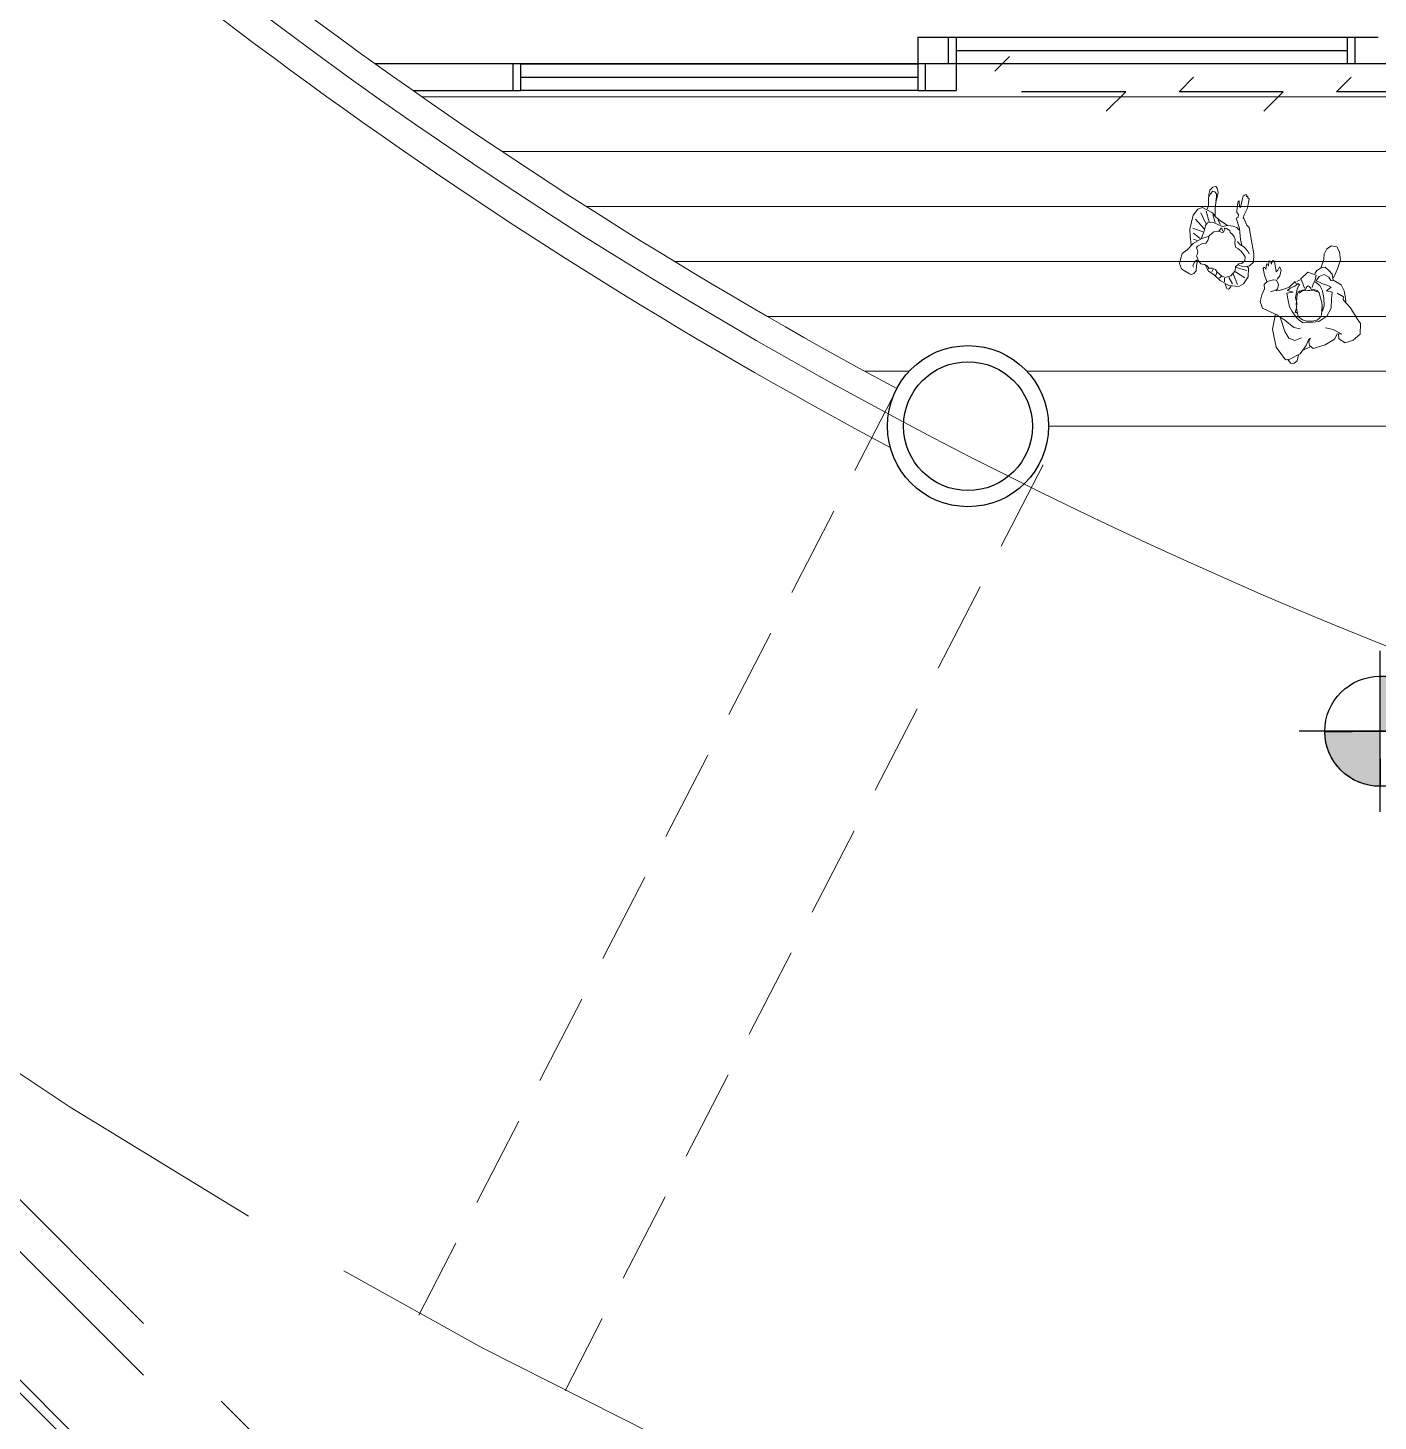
# Model space of a CAD drawing. Header units: millimetres. Extents: x 383 to 523, y 252 to 344.
# Drawn here: x 410.78 to 418.16, y 268.35 to 275.96 of the extents above; entities that cross this region are included whole.
import ezdxf

# ---------------------------------------------------------------- set-up
doc = ezdxf.new("R2010")
doc.units = ezdxf.units.MM
doc.header["$MEASUREMENT"] = 0
doc.linetypes.add('ACAD_ISO02W100', pattern=[15, 12, -3])
doc.linetypes.add('DASHED', pattern=[0.75, 0.5, -0.25])
doc.layers.add('cubierta', color=1, linetype='ACAD_ISO02W100', lineweight=15)
doc.layers.add('muros', color=5, linetype='Continuous', lineweight=30)
doc.layers.add('letreros', color=6, linetype='Continuous')
doc.layers.add('muebles', color=193, linetype='Continuous')

# ---------------------------------------------------------------- blocks, each defined once
blk = doc.blocks.new('A$C2A3821CA')
h = blk.add_hatch(color=256)
edge = h.paths.add_edge_path()
edge.add_line((2.842170943040401e-14, 0.1078927739837638), (2.842170943040401e-14, 0))
edge.add_line((2.842170943040401e-14, 0), (0.1078927739837923, 0))
edge.add_arc((0, -2.842170943040401e-14), 0.1078927739837923, 1.509317016127463e-11, 89.99999999998491)
h = blk.add_hatch(color=256)
edge = h.paths.add_edge_path()
edge.add_line((-0.1078897029115637, -0.0008140537842677986), (0, 0))
edge.add_line((0, 0), (0.0008140537842677986, -0.1078897029115922))
edge.add_arc((4.241745843458489e-14, 1.442596042622313e-14), 0.1078927739837953, 180.4323022474857, 270.4323022474556, ccw=False)
for p, q in [((2.842170943040401e-14, 0.1578927739837752), (2.842170943040401e-14, -0.1578927739837752)), ((0.1578927739838036, 0), (-0.1578927739837468, 0))]:
    blk.add_line(p, q)
for points in [[(2.842170943040401e-14, 0.1078927739837638), (2.842170943040401e-14, 0), (0.1078927739837923, 0, 0.4142135623729407), (2.842170943040401e-14, 0.1078927739837638)], [(-0.1078897029115637, -0.0008140537842677986), (0, 0), (0.0008140537842677986, -0.1078897029115922, -0.4142135623729407), (-0.1078897029115637, -0.0008140537842677986)]]:
    blk.add_lwpolyline(points, format="xyb", close=True)
blk.add_circle((2.842170943040401e-14, 0), 0.1078927739837638)
blk = doc.blocks.new('h2')
at = {"layer": 'muebles', "lineweight": 0}
for p, q in [((-0.06288469464072932, 0.1111393864915726), (-0.03985749543562633, 0.153867651314215)), ((-0.03985749543562633, 0.153867651314215), (-0.02176469606024511, 0.1867355473317502)), ((-0.02176469606024511, 0.1867355473317502), (0.01442090269057417, 0.1982393109378791)), ((0.01442090269057417, 0.1982393109378791), (0.05060650144145029, 0.1867355473317502)), ((0.05060650144145029, 0.1867355473317502), (0.08350250030593998, 0.1703015993229542)), ((0.08350250030593998, 0.1703015993229542), (0.1065296995108156, 0.1703015993229542)), ((0.1065296995108156, 0.1703015993229542), (0.1213328989999241, 0.1522242565133638)), ((0.1575184977508002, 0.1653714149204006), (0.1213328989999241, 0.1555110461151799)), ((0.1937040965016195, 0.1703015993229542), (0.1575184977508002, 0.1653714149204006)), ((0.1871248967286192, 0.1555110461151799), (0.1986384963312275, 0.1604412305177902)), ((0.2150864957633303, 0.1505808617124558), (0.1871248967286192, 0.1555110461151799)), ((0.2002832962743923, 0.167014809721195), (0.1937040965016195, 0.1703015993229542)), ((0.1986384963312275, 0.1604412305177902), (0.2002832962743923, 0.167014809721195)), ((-0.3112494860667425, 0.07991488527500223), (-0.2388782885650471, 0.1259299396994606)), ((-0.3096046861235777, 0.05526396326189342), (-0.3112494860667425, 0.07991488527500223)), ((-0.2388782885650471, 0.1259299396994606), (-0.1401902919720328, 0.140720492907235)), ((-0.1566382914041355, 0.07334130607142697), (-0.07768789412966726, 0.09470543848277657)), ((-0.1401902919720328, 0.140720492907235), (-0.05959509475422919, 0.117712965695091)), ((-0.09578069350504848, 0.07005451646978145), (-0.06288469464072932, 0.1111393864915726)), ((0.07198890070333164, 0.1078525968897566), (0.06376490098722343, 0.1374337033054758)), ((0.06869930081683151, 0.1062092020889622), (0.06869930081683151, 0.08977525408022302)), ((0.06869930081683151, 0.08977525408022302), (0.07527850058983176, 0.05855075286365263)), ((0.07692330053299656, 0.0996356228855575), (0.07198890070333164, 0.1078525968897566)), ((0.1015952996812075, 0.09141864888113105), (0.07692330053299656, 0.0996356228855575)), ((0.126267298829589, 0.1012790176863518), (0.1015952996812075, 0.09141864888113105)), ((0.1213328989999241, 0.1522242565133638), (0.1295568987160891, 0.117712965695091)), ((0.1295568987160891, 0.117712965695091), (0.126267298829589, 0.1012790176863518)), ((0.1312016986592539, 0.09799222808453578), (0.1492944980346351, 0.08155828007579657)), ((0.1492944980346351, 0.08155828007579657), (0.1805456969558463, 0.07169791127063263)), ((0.1723216972396813, 0.1012790176863518), (0.2282448953091034, 0.1062092020889622)), ((0.1805456969558463, 0.09141864888113105), (0.1723216972396813, 0.1012790176863518)), ((0.1969936963879491, 0.07991488527500223), (0.1805456969558463, 0.09141864888113105)), ((0.1805456969558463, 0.07169791127063263), (0.1969936963879491, 0.07991488527500223)), ((0.2052176961040573, 0.140720492907235), (0.2167312957066656, 0.1423638877082567)), ((0.2298896952524387, 0.1374337033054758), (0.2052176961040573, 0.140720492907235)), ((0.2183760956498304, 0.1489374669116614), (0.2150864957633303, 0.1505808617124558)), ((0.2150864957633303, 0.1226431500977014), (0.2282448953091034, 0.1259299396994606)), ((0.2266000953659386, 0.1209997552969071), (0.2150864957633303, 0.1226431500977014)), ((0.2167312957066656, 0.1423638877082567), (0.2183760956498304, 0.1489374669116614)), ((0.2348240950821037, 0.1127827812924806), (0.2266000953659386, 0.1209997552969071)), ((0.2282448953091034, 0.1259299396994606), (0.2331792951387683, 0.1341469137038303)), ((0.2282448953091034, 0.1062092020889622), (0.2348240950821037, 0.1127827812924806)), ((0.2331792951387683, 0.1341469137038303), (0.2298896952524387, 0.1374337033054758)), ((-0.3342766852717887, 0.03554322565133816), (-0.3309870853852885, 0.05362056846104224)), ((-0.3211182857260155, 0.01582248804095343), (-0.3342766852717887, 0.03554322565133816)), ((-0.3309870853852885, 0.05362056846104224), (-0.3112494860667425, 0.06676772686807908)), ((-0.2882222868616964, 0.00760551403664067), (-0.3211182857260155, 0.01582248804095343)), ((-0.2832878870320314, -0.002254854768580117), (-0.3096046861235777, 0.05526396326189342)), ((-0.2092718895872281, 0.02239606724435816), (-0.1944686900981196, 0.05362056846104224)), ((-0.196113490041455, -0.01540201317573064), (-0.2092718895872281, 0.02239606724435816)), ((-0.1944686900981196, 0.05362056846104224), (-0.1566382914041355, 0.07334130607142697)), ((-0.1467694917448057, -0.01047182877294972), (-0.1385454920286975, 0.02403946204537988)), ((-0.1385454920286975, 0.02403946204537988), (-0.09578069350504848, 0.07005451646978145)), ((-0.08262229395927534, 0.00760551403664067), (-0.1023598932778782, -0.01047182877294972)), ((-0.04972629509495619, 0.02732625164696856), (-0.08262229395927534, 0.00760551403664067)), ((-0.07918370857078116, -0.00442421529692183), (-0.04379269916455542, 0.0002558872882900687)), ((-0.05888592376425095, 0.005456001271681998), (-0.05628364366071992, 0.01013610385678021)), ((-0.05472227559874909, -0.002344169703519583), (-0.05888592376425095, 0.005456001271681998)), ((-0.05628364366071992, 0.01013610385678021), (-0.02505628241999602, -0.0002641241101173364)), ((-0.02340949600340991, 0.03883001525309737), (-0.04972629509495619, 0.02732625164696856)), ((-0.04379269916455542, 0.0002558872882900687), (-0.00892214577879713, 0.00181592148328491)), ((0.02100010246357442, 0.04540359445672948), (-0.02340949600340991, 0.03883001525309737)), ((-0.01354069634408006, -0.002254854768580117), (0.02593450229323935, 0.004318724434824617)), ((-0.00892214577879713, 0.00181592148328491), (0.01918247933787143, -0.003904203898514425)), ((0.05225130138478562, 0.05033377885928303), (0.02100010246357442, 0.04540359445672948)), ((0.02593450229323935, 0.004318724434824617), (0.07034410076016684, -0.008828433972098537)), ((0.05554090127105837, 0.0141790932400454), (0.05225130138478562, 0.05033377885928303)), ((0.06540970093038823, 0.04540359445672948), (0.05554090127105837, 0.0141790932400454)), ((0.07692330053299656, 0.02896964644799027), (0.06540970093038823, 0.04540359445672948)), ((0.07527850058983176, 0.05855075286365263), (0.08350250030593998, 0.03554322565133816)), ((0.08679210019226957, 0.002675329634030277), (0.07692330053299656, 0.02896964644799027)), ((0.08350250030593998, 0.03554322565133816), (0.111464099340651, -0.0006114599677857768)), ((0.09995049973804271, -0.01540201317573064), (0.08679210019226957, 0.002675329634030277)), ((-0.2405230885083824, -0.03840954038787459), (-0.2832878870320314, -0.002254854768580117)), ((-0.2503918881676555, -0.05813027799842985), (-0.2651950876565934, -0.01868880277731932)), ((-0.2586158878838205, -0.07456422600716905), (-0.2421678884515472, -0.05648688319740813)), ((-0.243812688394712, -0.1419434128428065), (-0.2586158878838205, -0.07456422600716905)), ((-0.2421678884515472, -0.05648688319740813), (-0.2191406892465011, -0.05320009359581945)), ((-0.210916689530336, -0.05320009359581945), (-0.2405230885083824, -0.03840954038787459)), ((-0.2191406892465011, -0.05320009359581945), (-0.2026926898142278, -0.06470385720177774)), ((-0.2026926898142278, -0.06470385720177774), (-0.210916689530336, -0.05320009359581945)), ((-0.1023598932778782, -0.01047182877294972), (-0.1155182928236513, -0.0285491715826538)), ((-0.1155182928236513, -0.0285491715826538), (-0.1155182928236513, -0.06634725200274261)), ((-0.1155182928236513, -0.06634725200274261), (-0.1138734928804865, -0.1156490960288465)), ((-0.1093701577701154, -0.07878584525997212), (-0.1078087897081446, -0.04810517275780057)), ((-0.1078087897081446, -0.04810517275780057), (-0.09896103735661654, -0.02626469402730436)), ((-0.09896103735661654, -0.02626469402730436), (-0.07918370857078116, -0.00442421529692183)), ((0.01918247933787143, -0.003904203898514425), (0.04208254424776214, -0.006504260890153546)), ((0.04208254424776214, -0.006504260890153546), (0.05301212068212635, -0.01222438627200972)), ((0.05665531282676284, -0.03198481940910369), (0.04832801649592966, -0.01742450025540165)), ((0.05301212068212635, -0.01222438627200972), (0.05821668088896104, -0.02054456864544818)), ((0.06185987303365437, -0.05122524114779026), (0.05665531282676284, -0.03198481940910369)), ((0.0576962248682662, -0.076185788268333), (0.05821668088896104, -0.06526554890308489)), ((0.05821668088896104, -0.02054456864544818), (0.06342124109562519, -0.03718493339249562)), ((0.05821668088896104, -0.06526554890308489), (0.06185987303365437, -0.05122524114779026)), ((0.06342124109562519, -0.03718493339249562), (0.06446215313712855, -0.0527852753427851)), ((0.06446215313712855, -0.0527852753427851), (0.07330990548865657, -0.05850540072464128)), ((0.07034410076016684, -0.008828433972098537), (0.0884369001356049, -0.01704540797652498)), ((0.08059628977815692, -0.07462575407328131), (0.07226899344732374, -0.08086589085337437)), ((0.07330990548865657, -0.05850540072464128), (0.08163720181948975, -0.06370551470809005)), ((0.07363370064649644, -0.04826990919303853), (0.09830569979487791, -0.0416963299896338)), ((0.08371902590232594, -0.06890562869148198), (0.08059628977815692, -0.07462575407328131)), ((0.08163720181948975, -0.06370551470809005), (0.08371902590232594, -0.06890562869148198)), ((0.0884369001356049, -0.01704540797652498), (0.0900817000787697, -0.0236189871800434)), ((0.0900817000787697, -0.0236189871800434), (0.09995049973804271, -0.01540201317573064)), ((0.111464099340651, -0.0006114599677857768), (0.09501609990837778, -0.00554164437039617)), ((0.09830569979487791, -0.0416963299896338), (0.1246224988864242, -0.03183596118446985)), ((0.111464099340651, -0.008828433972098537), (0.1180432991134808, -0.0236189871800434)), ((0.1180432991134808, -0.0236189871800434), (0.1196880990565887, -0.0285491715826538)), ((0.1246224988864242, -0.03183596118446985), (0.1591632976939081, -0.071277436405353)), ((0.1591632976939081, -0.071277436405353), (0.1394256983753621, -0.1172924908298114)), ((-0.215851089360001, -0.1945320464708402), (-0.243812688394712, -0.1419434128428065)), ((-0.1615726912337436, -0.1912452568690242), (-0.1500590916313058, -0.1501603868471193)), ((-0.1138734928804865, -0.1156490960288465), (-0.08755669378894027, -0.1600207556525106)), ((-0.1052065096047841, -0.107386472168912), (-0.1093701577701154, -0.07878584525997212)), ((-0.0916746530671162, -0.1240268369159594), (-0.1052065096047841, -0.107386472168912)), ((-0.07814279652944833, -0.1318270078910473), (-0.0916746530671162, -0.1240268369159594)), ((-0.05472227559874909, -0.1359870990778518), (-0.07814279652944833, -0.1318270078910473)), ((-0.05524273161938709, -0.1328670306878621), (-0.05940637978488894, -0.1370271218744961)), ((-0.05940637978488894, -0.1370271218744961), (-0.05628364366071992, -0.1406672016628931)), ((-0.05628364366071992, -0.1406672016628931), (-0.03234266670949637, -0.1375471332728466)), ((-0.03130175466816354, -0.138067144671254), (-0.05472227559874909, -0.1359870990778518)), ((-0.02998869577618279, -0.1501603868471193), (-0.05137109503812098, -0.1419434128428065)), ((-0.01204488190296615, -0.1375471332728466), (-0.03130175466816354, -0.138067144671254)), ((0.01113130280430141, -0.1501603868471193), (-0.02998869577618279, -0.1501603868471193)), ((0.01501883117236957, -0.1328670306878621), (-0.01204488190296615, -0.1375471332728466)), ((0.05225130138478562, -0.1452302024445657), (0.01113130280430141, -0.1501603868471193)), ((0.04156208822712415, -0.1266268939076554), (0.01501883117236957, -0.1328670306878621)), ((0.05509394476479201, -0.1151866431441704), (0.04156208822712415, -0.1266268939076554)), ((0.04832801649592966, -0.114666631745763), (0.05665531282676284, -0.0995863011938809)), ((0.08185770036260465, -0.1320830440375858), (0.05225130138478562, -0.1452302024445657)), ((0.06238032905429236, -0.0995863011938809), (0.05509394476479201, -0.1151866431441704)), ((0.05665531282676284, -0.0995863011938809), (0.05925759293029387, -0.0860660048367663)), ((0.05925759293029387, -0.0860660048367663), (0.0576962248682662, -0.076185788268333)), ((0.06394169711649056, -0.08970608462522023), (0.06238032905429236, -0.0995863011938809)), ((0.07226899344732374, -0.08086589085337437), (0.06394169711649056, -0.08502598204017886)), ((0.06394169711649056, -0.08502598204017886), (0.06394169711649056, -0.08970608462522023)), ((0.07527850058983176, -0.09099817401568089), (0.07363370064649644, -0.09099817401568089)), ((0.09666089985154258, -0.09921514802010734), (0.07527850058983176, -0.09099817401568089)), ((0.08021290041943985, -0.1764547036612498), (0.0900817000787697, -0.148516992046325)), ((0.1032400996245428, -0.1090755168254418), (0.08185770036260465, -0.1320830440375858)), ((0.0900817000787697, -0.148516992046325), (0.09995049973804271, -0.1320830440375858)), ((0.1131088992838158, -0.1090755168254418), (0.09666089985154258, -0.09921514802010734)), ((0.09995049973804271, -0.1320830440375858), (0.1081744994541509, -0.1140057012280522)), ((0.1081744994541509, -0.1140057012280522), (0.1312016986592539, -0.1320830440375858)), ((0.1394256983753621, -0.1172924908298114), (0.1131088992838158, -0.1090755168254418)), ((0.1312016986592539, -0.1320830440375858), (0.1410704983185269, -0.1600207556525106)), ((0.1640976975235731, -0.1222226752324218), (0.1492944980346351, -0.1090755168254418)), ((0.178900897012511, -0.1468735972455306), (0.1640976975235731, -0.1222226752324218)), ((0.1805456969558463, -0.1682377296568802), (0.178900897012511, -0.1468735972455306)), ((0.2233104954794953, -0.1633075452541561), (0.1821904968990111, -0.1468735972455306)), ((-0.2388782885650471, -0.2520508645012569), (-0.215851089360001, -0.2191829684838922)), ((-0.1862446903821251, -0.2126093892803738), (-0.215851089360001, -0.1945320464708402)), ((-0.215851089360001, -0.2191829684838922), (-0.1878894903252899, -0.2175395736829842)), ((-0.19117909021179, -0.2356169164926882), (-0.1615726912337436, -0.1912452568690242)), ((-0.1878894903252899, -0.2175395736829842), (-0.19117909021179, -0.2356169164926882)), ((-0.08755669378894027, -0.1600207556525106), (-0.04479189526529126, -0.1863150724664138)), ((-0.04479189526529126, -0.1863150724664138), (0.006196902974636487, -0.1928886516698185)), ((0.006196902974636487, -0.1928886516698185), (0.04073770178212044, -0.1978188360725994)), ((0.03415850200934756, -0.2241131528865026), (0.01277610274746621, -0.2586244437048322)), ((0.04073770178212044, -0.1978188360725994), (0.05060650144145029, -0.1682377296568802)), ((0.05060650144145029, -0.1682377296568802), (0.06869930081683151, -0.1945320464708402)), ((0.06869930081683151, -0.1945320464708402), (0.08021290041943985, -0.1764547036612498)), ((0.1032400996245428, -0.2142527840813386), (0.07856810047616136, -0.2487640748996682)), ((0.1065296995108156, -0.1945320464708402), (0.1032400996245428, -0.2142527840813386)), ((0.1048848995677076, -0.2076792048777634), (0.1394256983753621, -0.2043924152760042)), ((0.1246224988864242, -0.1846716776654489), (0.1065296995108156, -0.1945320464708402)), ((0.1196880990565887, -0.2109659944795794), (0.1673872974100732, -0.2356169164926882)), ((0.1410704983185269, -0.1600207556525106), (0.1246224988864242, -0.1846716776654489)), ((0.1394256983753621, -0.2043924152760042), (0.1608080976370729, -0.1879584672672081)), ((0.1608080976370729, -0.1879584672672081), (0.1805456969558463, -0.1682377296568802)), ((0.2512720945141496, -0.1665943348559153), (0.2233104954794953, -0.1633075452541561)), ((0.2792336935488606, -0.1830282828646546), (0.2512720945141496, -0.1665943348559153)), ((0.2940368930379691, -0.2093225996785577), (0.2792336935488606, -0.1830282828646546)), ((0.2874576932650257, -0.2389037060943338), (0.2940368930379691, -0.2093225996785577)), ((-0.2273646889626093, -0.296422524124921), (-0.2388782885650471, -0.2520508645012569)), ((-0.1977582899845629, -0.335863999345861), (-0.2273646889626093, -0.296422524124921)), ((-0.04972629509495619, -0.2931357345231618), (-0.1122286929371512, -0.3243602357396753)), ((-0.003671896684807052, -0.255337654103073), (-0.04972629509495619, -0.2931357345231618)), ((0.004552103031301158, -0.2684848125099961), (-0.02011989611690979, -0.2684848125099961)), ((0.01277610274746621, -0.2586244437048322), (-0.003671896684807052, -0.255337654103073)), ((0.04567210161178537, -0.2635546281073857), (0.004552103031301158, -0.2684848125099961)), ((0.07856810047616136, -0.2487640748996682), (0.04567210161178537, -0.2635546281073857)), ((0.1673872974100732, -0.2356169164926882), (0.2150864957633303, -0.2536942593022786)), ((0.2150864957633303, -0.2536942593022786), (0.2594960942303146, -0.2520508645012569)), ((0.2594960942303146, -0.2520508645012569), (0.2874576932650257, -0.2389037060943338)), ((-0.1385454920286975, -0.3424375785493794), (-0.1977582899845629, -0.335863999345861)), ((-0.1122286929371512, -0.3243602357396753), (-0.1385454920286975, -0.3424375785493794))]:
    blk.add_line(p, q, dxfattribs=at)
blk = doc.blocks.new('m1')
at = {"lineweight": 0}
for p, q in [((-0.2292385347413415, 0.08438415178022751), (-0.2316515719492713, 0.07232927295444824)), ((-0.21596683009858, 0.1133158609619613), (-0.2292385347413415, 0.08438415178022751)), ((-0.2087277184750747, 0.1313981792006302), (-0.21596683009858, 0.1133158609619613)), ((-0.1809777905853593, 0.1458640337914971), (-0.2087277184750747, 0.1313981792006302)), ((-0.1580539371111627, 0.1434530580263527), (-0.1809777905853593, 0.1458640337914971)), ((-0.1242714162019638, 0.1398365943786075), (-0.1580539371111627, 0.1434530580263527)), ((-0.1001410441238022, 0.1157268367271058), (-0.1242714162019638, 0.1398365943786075)), ((-0.06153244879902786, 0.08800061542797266), (-0.1001410441238022, 0.1157268367271058)), ((-0.06997807902627073, 0.09643903060600678), (-0.02533689068184231, 0.1096993973142162)), ((-0.02774992788965847, 0.0446030516552014), (-0.06153244879902786, 0.08800061542797266)), ((-0.04343466942896157, 0.06871280961979664), (-0.03740207686894337, 0.08800061583434626)), ((-0.03016296493154869, 0.05304146619636185), (-0.006032593249244655, 0.09402805568436179)), ((-0.02533689068184231, 0.1096993973142162), (0.01327170464304572, 0.1157268367271058)), ((0.008445632067775932, 0.04339756448734988), (0.02051081718781234, 0.1000554955341499)), ((0.01327170464304572, 0.1157268367271058), (0.09169541389672986, 0.1084939094317861)), ((0.02654340974783054, 0.03978109983165723), (0.07118459786488529, 0.09402805475218656)), ((0.09169541389672986, 0.1084939094317861), (0.127890972013688, 0.08920610331045964)), ((0.127890972013688, 0.08920610331045964), (0.139956158052712, 0.06509634565895794)), ((-0.2316515719492713, 0.07232927295444824), (-0.2232059417218579, 0.06027439412872582)), ((-0.2232059417218579, 0.06027439412872582), (-0.2075211998711097, 0.05063049106809103)), ((-0.2075211998711097, 0.05063049106809103), (-0.1785647533774295, 0.05183597895074854)), ((-0.1652930487346111, 0.008438415177920433), (-0.1990755696438669, -0.01687683035606824)), ((-0.1833908277931187, 0.07112378507184758), (-0.1894234208126022, 0.06630183354161545)), ((-0.1616734929228869, 0.06509634565895794), (-0.1833908277931187, 0.07112378507184758)), ((-0.1785647533774295, 0.05183597895074854), (-0.153227862695644, 0.05063049106809103)), ((-0.1664995673384055, 0.01084939094323545), (-0.1725321603579459, -0.006027439412946478)), ((-0.1508148254877142, 0.04580853953780206), (-0.1664995673384055, 0.03013719706433449)), ((-0.1664995673384055, 0.03013719706433449), (-0.1664995673384055, 0.01084939094323545)), ((-0.1496083068839198, 0.05665793048092382), (-0.1616734929228869, 0.06509634565895794)), ((-0.153227862695644, 0.05063049106809103), (-0.1496083068839198, 0.05665793048092382)), ((-0.1266844534097231, 0.06027439412872582), (-0.1508148254877142, 0.04580853953780206)), ((-0.1146192673706992, 0.05665793048092382), (-0.1266844534097231, 0.06027439412872582)), ((-0.1001410441238022, 0.05665793048092382), (-0.1146192673706992, 0.05665793048092382)), ((-0.08204326506529469, 0.06630183354161545), (-0.1001410441238022, 0.05665793048092382)), ((-0.07359763483799497, 0.06147988201132648), (-0.08204326506529469, 0.06630183354161545)), ((-0.05429333717557938, 0.03616463647722412), (-0.07359763483799497, 0.06147988201132648)), ((-0.0506737813637983, 0.01928780612121272), (-0.05429333717557938, 0.03616463647722412)), ((-0.03498903951310695, 0.01084939094323545), (-0.0506737813637983, 0.01928780612121272)), ((-0.00844563022735656, 0.007232927295490299), (-0.03498903951310695, 0.01084939094323545)), ((0.01930429766258612, 0.03616463647722412), (-0.03016296509758831, 0.04701402742034588)), ((-0.009652148831150953, 0.007232927295490299), (-0.02774992788965847, 0.0446030516552014)), ((0.00844563022735656, -0.007232927295433456), (-0.00844563022735656, 0.007232927295490299)), ((0.04464118834454212, 0.03495914859473714), (0.01930429766258612, 0.03616463647722412)), ((0.06153244879902786, 0.02531524553410236), (0.04464118834454212, 0.03495914859473714)), ((0.05670637399015277, 0.03495914944312517), (0.1097931934219218, 0.06871280961979664)), ((0.06877156042253318, -0.002410975765201329), (0.06153244879902786, 0.02531524553410236)), ((0.0675650411751576, 0.01808231842278474), (0.1230648979192779, 0.04219207689016002)), ((0.07118459786488529, -0.01446585415658319), (0.1085866740446022, 0.002410975931525172)), ((0.1194453417864452, 0.007232927295490299), (0.09893452552000781, -0.01567134247341073)), ((0.1303040092214474, 0.03857561224231176), (0.1194453417864452, 0.007232927295490299)), ((0.139956158052712, 0.06509634565895794), (0.1303040092214474, 0.03857561224231176)), ((0.1339235650332284, 0.03737012435988163), (0.1580539371113332, 0.03495914859473714)), ((0.1580539371113332, 0.03495914859473714), (0.1870103836048997, 0.03857561224231176)), ((0.1870103836048997, 0.03857561224231176), (0.2135537928908207, 0.04098658800745625)), ((0.2002820890334078, 0.0373701246373912), (0.2207929054681586, 0.03254817331674076)), ((0.2135537928908207, 0.04098658800745625), (0.2388906835727767, 0.03737012435988163)), ((0.2207929054681586, 0.03254817331674076), (0.2364776472779226, 0.02049329454922599)), ((0.2352711279007167, 0.009643903378560026), (0.2256189800930883, -0.001205487791935411)), ((0.2364776472779226, 0.02049329454922599), (0.2352711279007167, 0.009643903378560026)), ((0.2388906835727767, 0.03737012435988163), (0.2581949812352491, 0.02410975765144485)), ((0.2642275742547326, 0.00964390306057794), (0.2557819440274898, -5.684341886080801e-14)), ((0.2581949812352491, 0.02410975765144485), (0.2642275742547326, 0.00964390306057794)), ((-0.21596683009858, -0.05063049106803419), (-0.241303720780536, -0.08679512754531515)), ((-0.1978690516571646, -0.06268537015932907), (-0.2171733487145389, -0.06027439403294466)), ((-0.1990755696438669, -0.01687683035606824), (-0.21596683009858, -0.05063049106803419)), ((-0.1978690510399019, -0.06509634565907163), (-0.2147603114946151, -0.0904115911930603)), ((-0.184597347159638, -0.04098658781839504), (-0.2002820889695727, -0.0361646364977446)), ((-0.185803865000878, -0.05304146683329236), (-0.1978690510399019, -0.06509634565907163)), ((-0.1858038650948401, -0.01567134268600512), (-0.1882169024072482, -0.01326036655962071)), ((-0.1797712719813944, -0.03375366071202279), (-0.185803865000878, -0.05304146683329236)), ((-0.1725321603579459, -0.006027439412946478), (-0.1821843091891537, -0.01687683035606824)), ((-0.1821843091891537, -0.01687683035606824), (-0.1797712719813944, -0.03375366071202279)), ((0.01689126045465628, -0.01567134247341073), (0.00844563022735656, -0.007232927295433456)), ((0.02292385347413983, -0.03134268494693515), (0.01689126045465628, -0.01567134247341073)), ((0.02051081626638052, -0.06147988201132648), (0.02413037207810476, -0.04580853953780206)), ((0.02292385347413983, -0.0687128093067031), (0.02051081626638052, -0.06147988201132648)), ((0.02413037207810476, -0.04580853953780206), (0.02292385347413983, -0.03134268494693515)), ((0.03860859532483119, -0.07232927295444824), (0.02292385347413983, -0.0687128093067031)), ((0.02416534267382531, -0.03667129036750794), (0.02759255439895014, -0.0440090431066551)), ((0.02759255439895014, -0.0440090431066551), (0.04341426826414363, -0.05251734105752348)), ((0.02955096130483525, -0.06210883245080367), (0.02808215648593659, -0.06846821703959449)), ((0.04341426826414363, -0.05643080899858433), (0.02955096130483525, -0.06210883245080367)), ((0.04189009268520749, -0.07220115282211736), (0.03860859532483119, -0.07232927295444824)), ((0.04464118834454212, -0.0687128093067031), (0.04189009268520749, -0.07220115282211736)), ((0.04341426826414363, -0.05251734105752348), (0.04341426826414363, -0.05643080899858433)), ((0.04464118834454212, -0.08197317601508303), (0.04464118834454212, -0.0687128093067031)), ((0.05308681857178499, -0.05665793048092382), (0.06273896740299278, -0.02290426976890103)), ((0.06153244879902786, -0.08679512754531515), (0.05308681857178499, -0.05665793048092382)), ((0.0615324486151394, -0.04339756301260422), (0.08566282173961781, -0.02893170905070974)), ((0.06273896740299278, -0.02290426976890103), (0.06877156042253318, -0.002410975765201329)), ((0.08204326506546522, -0.04219207589005691), (0.06394548600684402, -0.08317866389757)), ((0.09893452552000781, -0.01567134247341073), (0.08204326506546522, -0.04219207589005691)), ((0.1459887510721956, -0.00482195153028897), (0.1049671185394914, -0.00964390306057794)), ((0.1773582347736351, -0.003616463647631463), (0.1459887510721956, -0.00482195153028897)), ((0.2002820882478318, -0.006027439412946478), (0.1773582347736351, -0.003616463647631463)), ((0.2087277189058341, -0.003616462986144597), (0.1845973472234732, -0.002410975388954739)), ((0.2328580905532931, -0.00843841517803412), (0.2002820882478318, -0.006027439412946478)), ((0.2256189800930883, -0.001205487791935411), (0.2087277189058341, -0.003616462986144597)), ((0.2557819440274898, -5.684341886080801e-14), (0.2328580905532931, -0.00843841517803412)), ((-0.2787057975014591, -0.1301926913181433), (-0.2823253533131833, -0.1386311064960637)), ((-0.2823253533131833, -0.1386311064960637), (-0.2774992788974942, -0.1446585459090102)), ((-0.2569884626312273, -0.118137812492364), (-0.2787057975014591, -0.1301926913181433)), ((-0.2774992788974942, -0.1446585459090102), (-0.2630210556507677, -0.150685985321843)), ((-0.241303720780536, -0.08679512754531515), (-0.2618145370468028, -0.1386311064960637)), ((-0.2618145370468028, -0.1386311064960637), (-0.2581949812350217, -0.192878061211843)), ((-0.2171733487145389, -0.1326036666388859), (-0.2497493517113867, -0.1567134251062043)), ((-0.2244124606518767, -0.1096993967007052), (-0.2449232770866274, -0.1121103728271464)), ((-0.2171733487145389, -0.09041159141816024), (-0.2292385352766928, -0.08197317637404922)), ((-0.2147603114946151, -0.0904115911930603), (-0.2207929045140986, -0.1121103730794744)), ((-0.2207929045140986, -0.1121103730794744), (-0.2075211998711097, -0.141042082261265)), ((-0.2075211998711097, -0.141042082261265), (-0.1773582347736351, -0.1615353762649647)), ((-0.05429333717557938, -0.1579189126172196), (-0.04826074415603898, -0.1446585459090102)), ((-0.04826074415603898, -0.1446585459090102), (-0.02895644649362339, -0.1386311064960637)), ((-0.02895644649362339, -0.1386311064960637), (-0.006032593019426713, -0.137425618613463)), ((-0.02171733487011807, -0.1555079368521319), (-0.01689126045459943, -0.1518914732043299)), ((-0.006032593019426713, -0.137425618613463), (0.007239111623391636, -0.1289872034354858)), ((0.05429333717557938, -0.1518914732043299), (-0.003619555811610553, -0.1651518399127099)), ((0.007239111623391636, -0.1289872034354858), (0.01930429766258612, -0.1169323246097065)), ((0.01930429766258612, -0.1169323246097065), (0.02654340928586407, -0.1048774457839272)), ((0.02654340928586407, -0.1048774457839272), (0.03740207672103679, -0.1000554942537519)), ((0.03740207672103679, -0.1000554942537519), (0.04464118834454212, -0.08197317601508303)), ((0.04826074415609583, -0.1494804974391855), (0.05911941159126854, -0.1362201307308624)), ((0.1085866743512156, -0.1265762276703413), (0.05429333717557938, -0.1518914732043299)), ((0.05911941159126854, -0.1362201307308624), (0.06273896740299278, -0.115726836727049)), ((0.06273896740299278, -0.115726836727049), (0.06153244879902786, -0.08679512754531515)), ((0.114619267370756, -0.1350146428483185), (0.1085866743512156, -0.1265762276703413)), ((0.129097490617653, -0.1350146428483185), (0.114619267370756, -0.1350146428483185)), ((0.1387496394489176, -0.1241652519051968), (0.129097490617653, -0.1350146428483185)), ((0.1725321603581165, -0.1229597640225961), (0.1387496394489176, -0.1241652519051968)), ((0.1689126045463922, -0.141042082261265), (0.1713256417541515, -0.1362201307308624)), ((0.2352711277610524, -0.1458640337914403), (0.1689126045463922, -0.141042082261265)), ((0.1713256417541515, -0.1362201307308624), (0.1894234208128296, -0.1313981792005734)), ((0.2014886068517967, -0.1229597640225961), (0.1725321603581165, -0.1229597640225961)), ((0.1894234208128296, -0.1313981792005734), (0.2051081626635778, -0.1289872034354858)), ((0.2051081626635778, -0.1289872034354858), (0.2014886068517967, -0.1229597640225961)), ((0.2376841649688117, -0.1543024489694744), (0.2352711277610524, -0.1458640337914403)), ((-0.2581949812350217, -0.192878061211843), (-0.241303720780536, -0.2169878188633447)), ((-0.1942494964095545, -0.1530969613827438), (-0.2485428323342376, -0.1844396463650355)), ((-0.241303720780536, -0.2169878188633447), (-0.1990755696438669, -0.2362756249846143)), ((-0.1821843112893475, -0.1627408640240446), (-0.2075212009069105, -0.2193987950708447)), ((-0.1773582347736351, -0.1615353762649647), (-0.1556408999034034, -0.1603298883823072)), ((-0.1592604561000712, -0.1639463525532392), (-0.1664995680374659, -0.2230152587943053)), ((-0.1556408999034034, -0.1603298883823072), (-0.1363366022409309, -0.1760012308558316)), ((-0.1520213440916791, -0.2302481855717815), (-0.1423691952604145, -0.2230152582762344)), ((-0.1435757138643794, -0.1772067187384891), (-0.1484017882799549, -0.196494524859645)), ((-0.1484017882799549, -0.196494524859645), (-0.1471952696759899, -0.2145768430982571)), ((-0.1471952696759899, -0.2145768430982571), (-0.1387496394486902, -0.2338646492193561)), ((-0.1363366022409309, -0.1760012308558316), (-0.1315105278252418, -0.1916725733293561)), ((-0.1315105278252418, -0.1916725733293561), (-0.1158257859744936, -0.206138427920223)), ((-0.1158257859744936, -0.206138427920223), (-0.0941084511042618, -0.2037274521551353)), ((-0.0941084511042618, -0.2037274521551353), (-0.07842370925357045, -0.1916725733293561)), ((-0.07842370925357045, -0.1916725733293561), (-0.0663585232145465, -0.1784122066209761)), ((-0.06032593019506294, -0.2121658673331126), (-0.0748041534419599, -0.2230152582762344)), ((-0.06997807902627073, -0.2483305038103936), (-0.00241303720764563, -0.2254262340413788)), ((-0.0663585232145465, -0.1784122066209761), (-0.05429333717557938, -0.1579189126172196)), ((-0.04343466974034982, -0.192878061211843), (-0.06032593019506294, -0.2121658673331126)), ((-0.03498903951310695, -0.1772067187384891), (-0.04343466974034982, -0.192878061211843)), ((-0.03498903951310695, -0.1760012308558316), (-0.03136948370138271, -0.1651518399127099)), ((-0.003619555811610553, -0.1651518399127099), (-0.03498903951310695, -0.1772067187384891)), ((-0.03136948370138271, -0.1651518399127099), (-0.02171733487011807, -0.1555079368521319)), ((-0.00241303720764563, -0.2254262340413788), (0.06756504181856826, -0.2025219642724778)), ((0.06756504181856826, -0.2025219642724778), (0.07842370925374098, -0.1892615975642684)), ((0.07842370925374098, -0.1892615975642684), (0.1109997115591455, -0.1699737914429988)), ((0.1109997115591455, -0.1699737914429988), (0.1134127487669616, -0.1639463520301092)), ((0.1134127487669616, -0.1639463520301092), (0.1327170464293772, -0.1663573277952537)), ((0.1327170464293772, -0.1663573277952537), (0.1713256417541515, -0.1784122066209761)), ((0.1713256417541515, -0.1784122066209761), (0.2232059417220285, -0.1808231823861206)), ((0.2232059417220285, -0.1808231823861206), (0.2268254975337527, -0.173590255090744)), ((0.2268254975337527, -0.173590255090744), (0.2352711277610524, -0.1723847672080865)), ((0.2352711277610524, -0.1723847672080865), (0.2340646091570875, -0.1651518399127099)), ((0.2340646091570875, -0.1651518399127099), (0.2425102393845009, -0.1651518399127099)), ((0.2437167579882953, -0.1567134247347326), (0.2376841649688117, -0.1543024489694744)), ((0.2425102393845009, -0.1651518399127099), (0.2437167579882953, -0.1567134247347326)), ((-0.1990755696438669, -0.2362756249846143), (-0.1520213440916791, -0.2302481855717815)), ((-0.1387496394486902, -0.2338646492193561), (-0.1170323045784585, -0.2531524553406257)), ((-0.1170323045784585, -0.2531524553406257), (-0.06997807902627073, -0.2483305038103936))]:
    blk.add_line(p, q, dxfattribs=at)

msp = doc.modelspace()

# ---------------------------------------------------------------- linework, layer by layer
at = {"layer": 'cubierta', "linetype": 'ACAD_ISO02W100', "lineweight": 18, "ltscale": 0.2}
for p, q in [((428.3822081989023, 251.9134093307808), (382.9129948631056, 297.386130925201)), ((428.3821972877051, 251.6305666185166), (382.771568051375, 297.2447150246675))]:
    msp.add_line(p, q, dxfattribs=at)
msp.add_arc((428.3833703292282, 297.2423689416222), 32.25200000000006, 181.880508600255, 44.93436622723488, dxfattribs=at)
at = {"layer": 'muebles'}
for p, q in [((415.6439863091481, 275.9118589372173), (415.8527863091481, 275.9118589372173)), ((415.6439863091481, 275.9118589372173), (415.6439863091481, 275.6199589372173)), ((415.8107863091482, 275.7659089372173), (415.8107863091482, 275.9118589372173)), ((415.8527863091481, 275.9118589372173), (417.9911273091482, 275.9118589372173)), ((415.8527863091481, 275.9118589372173), (415.8527863091481, 275.6199589372173)), ((417.9911273091482, 275.7659089372173), (417.9911273091482, 275.9118589372173)), ((417.9911273091482, 275.9118589372173), (418.1582273091481, 275.9118589372173)), ((418.0331273091481, 275.7659089372173), (418.0331273091481, 275.9118589372173)), ((415.8527863091481, 275.8388839372173), (417.9911273091482, 275.8388839372173)), ((416.0643303091481, 275.7261179605894), (416.1440653091481, 275.8058529605893)), ((423.3187611032772, 275.7659089372173), (412.6789513758641, 275.7659089372173)), ((413.4736763091482, 275.7659089372173), (413.4316763091482, 275.7659089372173)), ((413.4316763091482, 275.6199589372173), (413.4316763091482, 275.7659089372173)), ((413.4736763091482, 275.7659089372173), (415.6439863091481, 275.7659089372173)), ((413.4736763091482, 275.6199589372173), (413.4736763091482, 275.7659089372173)), ((415.8527863091481, 275.7659089372173), (415.6439863091481, 275.7659089372173)), ((415.6859863091481, 275.6199589372173), (415.6859863091481, 275.7659089372173)), ((418.1582273091481, 275.7659089372173), (415.8527863091481, 275.7659089372173)), ((413.4736763091482, 275.6929339372173), (415.6439863091481, 275.6929339372173)), ((417.0704763091481, 275.6136889372173), (417.1502103091481, 275.6934239372173)), ((417.9306713091481, 275.6136889372173), (418.0104063091482, 275.6934239372173)), ((412.8852087149033, 275.6199589372173), (413.4736763091482, 275.6199589372173)), ((415.6439863091481, 275.6199589372173), (413.4736763091482, 275.6199589372173)), ((415.6439863091481, 275.6199589372173), (415.8527863091481, 275.6199589372173)), ((416.7796593091481, 275.6136889372173), (416.2102803091481, 275.6136889372173)), ((416.6729763091482, 275.5070069372173), (416.7796573091481, 275.6136889372173)), ((417.6398543091481, 275.6136889372173), (417.0704763091481, 275.6136889372173)), ((417.5331713091481, 275.5070069372173), (417.6398533091481, 275.6136889372173)), ((418.5000493091482, 275.6136889372173), (417.9306713091481, 275.6136889372173)), ((407.8670091060436, 271.3765791801317), (412.9103904466554, 266.3299903925901)), ((407.9023756822367, 271.4119232784846), (412.9457570228485, 266.365334490943))]:
    msp.add_line(p, q, dxfattribs=at)
at = {"layer": 'muros', "lineweight": 18}
for p, q in [((412.933217099048, 275.5864106059192), (423.3187611032772, 275.5864106059192)), ((413.3729228247842, 275.2864106059192), (423.3187611032772, 275.2864106059192)), ((413.8325700749045, 274.9864106059192), (423.3187611032772, 274.9864106059192)), ((414.314163378188, 274.6864106059192), (423.3187611032772, 274.6864106059192)), ((414.8201025610761, 274.3864106059192), (423.3187611032772, 274.3864106059192)), ((415.3533020153046, 274.0864106059192), (415.5954913099987, 274.0864106059192)), ((416.239230387576, 274.0864106059192), (423.3187611032772, 274.0864106059192)), ((416.3573608487873, 273.7864106059192), (423.3187611032772, 273.7864106059192))]:
    msp.add_line(p, q, dxfattribs=at)
at = {"layer": 'muros', "linetype": 'DASHED', "lineweight": 13}
for p, q in [((415.5285784311112, 273.988165107749), (412.9162233594586, 268.9297245651536)), ((416.3282373247793, 273.5751933729078), (413.7158822531267, 268.5167528303125))]:
    msp.add_line(p, q, dxfattribs=at)
at = {"layer": 'muros'}
for radius in [0.4400000000000001, 0.3520000000000001]:
    msp.add_circle((415.9173608487873, 273.7864106059192), radius, dxfattribs=at)
at = {"layer": 'muros', "lineweight": 18}
for radius, start, end in [(26.54377084711212, 180, 0.0035476414077739), (26.4, 225.6415331894725, 241.7316517668204), (26.7, 225.3812129451162, 241.9919720111735)]:
    msp.add_arc((428.0311984041243, 297.2430714868483), radius, start, end, dxfattribs=at)

# ---------------------------------------------------------------- block references
at = {"layer": 'letreros', "xscale": 2.785172820039634, "yscale": 2.785172820039577, "zscale": 2.785172820039589}
msp.add_blockref('A$C2A3821CA', (418.1672297081642, 272.1194816271199), dxfattribs=at)
at = {"layer": 'muebles', "linetype": 'Continuous'}
for name, p, rotation in [('m1', (417.2427470648068, 274.8334033074972), 81.86416563503616), ('h2', (417.7120792237251, 274.4647687150878), 93.57633454207179)]:
    msp.add_blockref(name, p, dxfattribs=dict(at, rotation=rotation))

doc.saveas('drawing.dxf')
